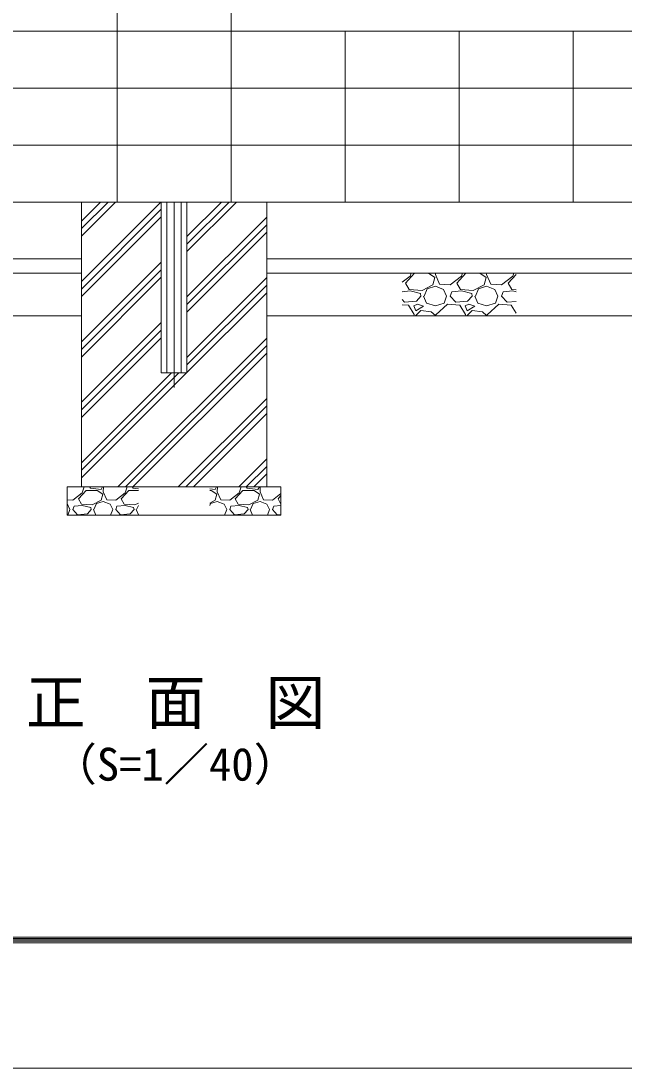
# Model space of a CAD drawing. Units: millimetres, scale not verified. Extents: x -8400 to 8400, y -5940 to 5940.
# Drawn here: x -5309 to -3193, y -5940 to -2264 of the extents above; entities that cross this region are included whole.
import ezdxf
from ezdxf.enums import TextEntityAlignment as Align

# ---------------------------------------------------------------- set-up
doc = ezdxf.new("R2010")
doc.units = ezdxf.units.MM
doc.header["$LTSCALE"] = 40
doc.linetypes.add('USER1', pattern=[50.8, 31.75, -6.35, 6.35, -6.35])
for name, color, linetype, lineweight in [('0-0_D-STR1', 1, 'Continuous', 18), ('0-1_D-BGD', 7, 'Continuous', 9), ('0-3_D-BMK', 2, 'USER1', 13), ('0-4_D-STR4', 7, 'Continuous', 9), ('0-5_D-DCR-HCH', 7, 'Continuous', 9), ('0-B_D-TTL', 7, 'Continuous', 9)]:
    doc.layers.add(name, color=color, linetype=linetype, lineweight=lineweight)
doc.layers.add('0-9_D-TTL-TXT', color=7, linetype='Continuous')
doc.styles.add('ＭＳ ゴシック', font='')
doc.styles.get('ＭＳ ゴシック').set_extended_font_data('MS Gothic')

msp = doc.modelspace()

# ---------------------------------------------------------------- linework, layer by layer
at = {"layer": '0-0_D-STR1'}
for p, q in [((-4816.52, -2899.31), (-4816.52, -3499.31)), ((-4796.52, -2899.31), (-4796.52, -3499.31)), ((-4746.52, -3499.31), (-4746.52, -2899.31)), ((-4726.52, -3499.31), (-4726.52, -2899.31)), ((-4816.52, -3499.31), (-4726.52, -3499.31))]:
    msp.add_line(p, q, dxfattribs=at)
at = {"layer": '0-1_D-BGD'}
msp.add_line((-7096.52, -2899.31), (-2021.52, -2899.31), dxfattribs=at)
at = {"layer": '0-3_D-BMK'}
msp.add_line((-4771.52, -3550.31), (-4771.52, -2899.31), dxfattribs=at)
at = {"layer": '0-4_D-STR4'}
for p, q in [((-4971.52, -2899.31), (-4971.52, -1899.31)), ((-4571.52, -2899.31), (-4571.52, -1899.31)), ((-6971.52, -2299.31), (-2021.52, -2299.31)), ((-4171.52, -2899.31), (-4171.52, -2299.31)), ((-3771.52, -2899.31), (-3771.52, -2299.31)), ((-3371.52, -2899.31), (-3371.52, -2299.31)), ((-6971.52, -2499.31), (-2021.52, -2499.31)), ((-6971.52, -2699.31), (-2021.52, -2699.31)), ((-5096.52, -3899.31), (-5096.52, -2899.31)), ((-4446.52, -3899.31), (-4446.52, -2899.31)), ((-6446.52, -3099.31), (-5096.52, -3099.31)), ((-4446.52, -3099.31), (-3096.52, -3099.31)), ((-6446.52, -3149.31), (-5096.52, -3149.31)), ((-4446.52, -3149.31), (-3096.52, -3149.31)), ((-6446.52, -3299.31), (-5096.52, -3299.31)), ((-4446.52, -3299.31), (-3096.52, -3299.31)), ((-4396.52, -3899.31), (-5146.52, -3899.31)), ((-5146.52, -3899.31), (-5146.52, -3999.31)), ((-4396.52, -3899.31), (-4396.52, -3999.31)), ((-4396.52, -3999.31), (-5146.52, -3999.31))]:
    msp.add_line(p, q, dxfattribs=at)
at = {"layer": '0-5_D-DCR-HCH'}
for p, q in [((-5096.52, -3019.22), (-4976.62, -2899.31)), ((-5096.52, -2992.7), (-5003.13, -2899.31)), ((-5096.52, -2966.19), (-5029.65, -2899.31)), ((-5096.52, -3178.32), (-4817.52, -2899.31)), ((-4726.52, -3073.48), (-4552.35, -2899.31)), ((-4726.52, -3046.97), (-4578.87, -2899.31)), ((-4726.52, -3020.45), (-4605.39, -2899.31)), ((-5096.52, -3204.83), (-4816.52, -2924.83)), ((-5096.52, -3231.35), (-4816.52, -2951.35)), ((-4726.52, -3232.58), (-4446.52, -2952.58)), ((-4726.52, -3259.1), (-4446.52, -2979.1)), ((-4726.52, -3285.62), (-4446.52, -3005.62)), ((-5096.52, -3390.45), (-4816.52, -3110.45)), ((-5096.52, -3416.97), (-4816.52, -3136.97)), ((-3971.52, -3181.03), (-3943.16, -3159.11)), ((-3959.36, -3184.31), (-3927.86, -3149.31)), ((-3943.16, -3159.11), (-3940.02, -3149.31)), ((-3878.72, -3149.31), (-3856.76, -3164.51)), ((-3854.75, -3149.31), (-3854.96, -3153.71)), ((-3854.96, -3153.71), (-3840.56, -3187.91)), ((-3802.76, -3189.71), (-3763.16, -3159.11)), ((-3779.36, -3184.31), (-3747.86, -3149.31)), ((-3763.16, -3159.11), (-3760.02, -3149.31)), ((-3698.72, -3149.31), (-3676.76, -3164.51)), ((-3674.75, -3149.31), (-3674.96, -3153.71)), ((-3674.96, -3153.71), (-3660.56, -3187.91)), ((-3622.76, -3189.71), (-3583.16, -3159.11)), ((-3599.36, -3184.31), (-3571.52, -3153.38)), ((-3583.16, -3159.11), (-3580.02, -3149.31)), ((-5096.52, -3443.48), (-4816.52, -3163.48)), ((-4726.52, -3444.71), (-4446.52, -3164.71)), ((-4726.52, -3471.23), (-4446.52, -3191.23)), ((-3946.76, -3205.91), (-3959.36, -3184.31)), ((-3863.96, -3189.71), (-3901.76, -3209.51)), ((-3883.76, -3204.11), (-3854.96, -3195.11)), ((-3856.76, -3164.51), (-3863.96, -3189.71)), ((-3854.96, -3195.11), (-3826.16, -3205.91)), ((-3840.56, -3187.91), (-3802.76, -3189.71)), ((-3766.76, -3205.91), (-3779.36, -3184.31)), ((-3683.96, -3189.71), (-3721.76, -3209.51)), ((-3703.76, -3204.11), (-3674.96, -3195.11)), ((-3676.76, -3164.51), (-3683.96, -3189.71)), ((-3674.96, -3195.11), (-3646.16, -3205.91)), ((-3660.56, -3187.91), (-3622.76, -3189.71)), ((-3586.76, -3205.91), (-3599.36, -3184.31)), ((-4726.52, -3497.75), (-4446.52, -3217.75)), ((-3943.16, -3211.31), (-3971.52, -3214.3)), ((-3901.76, -3209.51), (-3946.76, -3205.91)), ((-3907.16, -3220.31), (-3943.16, -3211.31)), ((-3905.36, -3229.31), (-3921.56, -3247.31)), ((-3905.36, -3229.31), (-3907.16, -3220.31)), ((-3896.36, -3229.31), (-3885.56, -3254.51)), ((-3894.56, -3229.31), (-3883.76, -3204.11)), ((-3826.16, -3205.91), (-3815.36, -3229.31)), ((-3824.36, -3254.51), (-3815.36, -3229.31)), ((-3802.76, -3229.31), (-3797.36, -3214.91)), ((-3782.96, -3250.91), (-3802.76, -3229.31)), ((-3763.16, -3211.31), (-3797.36, -3214.91)), ((-3721.76, -3209.51), (-3766.76, -3205.91)), ((-3727.16, -3220.31), (-3763.16, -3211.31)), ((-3725.36, -3229.31), (-3741.56, -3247.31)), ((-3725.36, -3229.31), (-3727.16, -3220.31)), ((-3716.36, -3229.31), (-3705.56, -3254.51)), ((-3714.56, -3229.31), (-3703.76, -3204.11)), ((-3646.16, -3205.91), (-3635.36, -3229.31)), ((-3644.36, -3254.51), (-3635.36, -3229.31)), ((-3622.76, -3229.31), (-3617.36, -3214.91)), ((-3602.96, -3250.91), (-3622.76, -3229.31)), ((-3583.16, -3211.31), (-3617.36, -3214.91)), ((-3571.52, -3207.13), (-3586.76, -3205.91)), ((-3571.52, -3214.22), (-3583.16, -3211.31)), ((-3962.96, -3250.91), (-3971.52, -3241.57)), ((-3948.56, -3261.71), (-3971.52, -3259.8)), ((-3921.56, -3247.31), (-3962.96, -3250.91)), ((-3928.76, -3294.11), (-3948.56, -3261.71)), ((-3917.96, -3258.11), (-3930.56, -3263.51)), ((-3930.56, -3263.51), (-3923.36, -3281.51)), ((-3923.36, -3281.51), (-3896.36, -3265.31)), ((-3896.36, -3265.31), (-3917.96, -3258.11)), ((-3885.56, -3254.51), (-3854.96, -3263.51)), ((-3854.96, -3263.51), (-3824.36, -3254.51)), ((-3811.76, -3258.11), (-3853.16, -3295.91)), ((-3768.56, -3261.71), (-3811.76, -3258.11)), ((-3741.56, -3247.31), (-3782.96, -3250.91)), ((-3748.76, -3294.11), (-3768.56, -3261.71)), ((-3737.96, -3258.11), (-3750.56, -3263.51)), ((-3750.56, -3263.51), (-3743.36, -3281.51)), ((-3743.36, -3281.51), (-3716.36, -3265.31)), ((-3716.36, -3265.31), (-3737.96, -3258.11)), ((-3705.56, -3254.51), (-3674.96, -3263.51)), ((-3674.96, -3263.51), (-3644.36, -3254.51)), ((-3631.76, -3258.11), (-3673.16, -3295.91)), ((-3588.56, -3261.71), (-3631.76, -3258.11)), ((-3571.52, -3248.18), (-3602.96, -3250.91)), ((-3571.52, -3289.59), (-3588.56, -3261.71)), ((-3930.42, -3299.31), (-3928.76, -3294.11)), ((-3905.36, -3279.71), (-3923.36, -3297.71)), ((-3923.36, -3297.71), (-3922.29, -3299.31)), ((-3869.36, -3285.11), (-3905.36, -3279.71)), ((-3854.96, -3297.71), (-3869.36, -3285.11)), ((-3854.96, -3299.31), (-3854.96, -3297.71)), ((-3853.16, -3295.91), (-3853.32, -3299.31)), ((-3750.42, -3299.31), (-3748.76, -3294.11)), ((-3725.36, -3279.71), (-3743.36, -3297.71)), ((-3743.36, -3297.71), (-3742.29, -3299.31)), ((-3689.36, -3285.11), (-3725.36, -3279.71)), ((-3674.96, -3297.71), (-3689.36, -3285.11)), ((-3674.96, -3299.31), (-3674.96, -3297.71)), ((-3673.16, -3295.91), (-3673.32, -3299.31)), ((-5096.52, -3602.58), (-4816.52, -3322.58)), ((-5096.52, -3629.1), (-4816.52, -3349.1)), ((-5096.52, -3655.62), (-4816.52, -3375.62)), ((-4968.99, -3899.31), (-4446.52, -3376.85)), ((-4942.47, -3899.31), (-4446.52, -3403.36)), ((-4915.96, -3899.31), (-4446.52, -3429.88)), ((-5096.52, -3867.75), (-4728.09, -3499.31)), ((-5096.52, -3841.23), (-4754.61, -3499.31)), ((-5096.52, -3814.71), (-4781.12, -3499.31)), ((-4756.86, -3899.31), (-4446.52, -3588.98)), ((-4730.34, -3899.31), (-4446.52, -3615.5)), ((-4703.82, -3899.31), (-4446.52, -3642.01)), ((-4544.73, -3899.31), (-4446.52, -3801.11)), ((-4518.21, -3899.31), (-4446.52, -3827.63)), ((-4491.69, -3899.31), (-4446.52, -3854.14)), ((-5106.96, -3941.81), (-5079.96, -3911.81)), ((-5093.46, -3920.81), (-5086.58, -3899.31)), ((-5079.96, -3911.81), (-5040.96, -3911.81)), ((-5068.29, -3899.31), (-5064.96, -3904.31)), ((-5064.96, -3904.31), (-5027.46, -3908.81)), ((-5040.96, -3911.81), (-5021.46, -3925.31)), ((-5027.46, -3908.81), (-5022.18, -3899.31)), ((-5021.46, -3925.31), (-5027.46, -3946.31)), ((-5019.15, -3899.31), (-5019.96, -3916.31)), ((-5019.96, -3916.31), (-5007.96, -3944.81)), ((-4976.46, -3946.31), (-4943.46, -3920.81)), ((-4956.96, -3941.81), (-4929.96, -3911.81)), ((-4943.46, -3920.81), (-4936.58, -3899.31)), ((-4929.96, -3911.81), (-4896.52, -3911.81)), ((-4918.29, -3899.31), (-4914.96, -3904.31)), ((-4914.96, -3904.31), (-4896.52, -3906.52)), ((-4646.52, -3906.52), (-4627.46, -3908.81)), ((-4646.52, -3911.81), (-4640.96, -3911.81)), ((-4640.96, -3911.81), (-4621.46, -3925.31)), ((-4627.46, -3908.81), (-4622.18, -3899.31)), ((-4621.46, -3925.31), (-4627.46, -3946.31)), ((-4619.15, -3899.31), (-4619.96, -3916.31)), ((-4619.96, -3916.31), (-4607.96, -3944.81)), ((-4556.96, -3941.81), (-4529.96, -3911.81)), ((-4543.46, -3920.81), (-4536.58, -3899.31)), ((-4477.46, -3908.81), (-4472.18, -3899.31)), ((-4471.46, -3925.31), (-4477.46, -3946.31)), ((-4469.15, -3899.31), (-4469.96, -3916.31)), ((-4469.96, -3916.31), (-4457.96, -3944.81)), ((-4426.46, -3946.31), (-4396.52, -3923.18)), ((-4406.96, -3941.81), (-4396.52, -3930.22)), ((-5146.52, -3959.6), (-5145.96, -3959.81)), ((-5145.96, -3959.81), (-5136.96, -3979.31)), ((-5126.46, -3979.31), (-5121.96, -3967.31)), ((-5093.46, -3964.31), (-5121.96, -3967.31)), ((-5096.46, -3959.81), (-5106.96, -3941.81)), ((-5058.96, -3962.81), (-5096.46, -3959.81)), ((-5063.46, -3971.81), (-5093.46, -3964.31)), ((-5027.46, -3946.31), (-5058.96, -3962.81)), ((-5052.96, -3979.31), (-5043.96, -3958.31)), ((-5043.96, -3958.31), (-5019.96, -3950.81)), ((-5019.96, -3950.81), (-4995.96, -3959.81)), ((-5007.96, -3944.81), (-4976.46, -3946.31)), ((-4995.96, -3959.81), (-4986.96, -3979.31)), ((-4976.46, -3979.31), (-4971.96, -3967.31)), ((-4943.46, -3964.31), (-4971.96, -3967.31)), ((-4946.46, -3959.81), (-4956.96, -3941.81)), ((-4908.96, -3962.81), (-4946.46, -3959.81)), ((-4913.46, -3971.81), (-4943.46, -3964.31)), ((-4896.52, -3956.3), (-4908.96, -3962.81)), ((-4902.96, -3979.31), (-4896.52, -3964.29)), ((-4627.46, -3946.31), (-4646.52, -3956.3)), ((-4646.52, -3964.29), (-4643.96, -3958.31)), ((-4643.96, -3958.31), (-4619.96, -3950.81)), ((-4619.96, -3950.81), (-4595.96, -3959.81)), ((-4595.96, -3959.81), (-4586.96, -3979.31)), ((-4576.46, -3979.31), (-4571.96, -3967.31)), ((-4543.46, -3964.31), (-4571.96, -3967.31)), ((-4546.46, -3959.81), (-4556.96, -3941.81)), ((-4508.96, -3962.81), (-4546.46, -3959.81)), ((-4513.46, -3971.81), (-4543.46, -3964.31)), ((-4477.46, -3946.31), (-4508.96, -3962.81)), ((-4502.96, -3979.31), (-4493.96, -3958.31)), ((-4493.96, -3958.31), (-4469.96, -3950.81)), ((-4469.96, -3950.81), (-4445.96, -3959.81)), ((-4457.96, -3944.81), (-4426.46, -3946.31)), ((-4445.96, -3959.81), (-4436.96, -3979.31)), ((-4426.46, -3979.31), (-4421.96, -3967.31)), ((-4396.52, -3964.63), (-4421.96, -3967.31)), ((-4396.52, -3959.7), (-4406.96, -3941.81)), ((-5144.1, -3999.31), (-5136.96, -3979.31)), ((-5109.96, -3997.31), (-5126.46, -3979.31)), ((-5075.46, -3994.31), (-5109.96, -3997.31)), ((-5061.96, -3979.31), (-5075.46, -3994.31)), ((-5061.96, -3979.31), (-5063.46, -3971.81)), ((-5054.46, -3979.31), (-5045.89, -3999.31)), ((-4994.1, -3999.31), (-4986.96, -3979.31)), ((-4959.96, -3997.31), (-4976.46, -3979.31)), ((-4925.46, -3994.31), (-4959.96, -3997.31)), ((-4911.96, -3979.31), (-4925.46, -3994.31)), ((-4911.96, -3979.31), (-4913.46, -3971.81)), ((-4904.46, -3979.31), (-4896.52, -3997.83)), ((-4646.52, -3997.83), (-4645.89, -3999.31)), ((-4594.1, -3999.31), (-4586.96, -3979.31)), ((-4559.96, -3997.31), (-4576.46, -3979.31)), ((-4525.46, -3994.31), (-4559.96, -3997.31)), ((-4511.96, -3979.31), (-4525.46, -3994.31)), ((-4511.96, -3979.31), (-4513.46, -3971.81)), ((-4504.46, -3979.31), (-4495.89, -3999.31)), ((-4444.1, -3999.31), (-4436.96, -3979.31)), ((-4409.96, -3997.31), (-4426.46, -3979.31)), ((-4396.52, -3996.14), (-4409.96, -3997.31))]:
    msp.add_line(p, q, dxfattribs=at)
for points in [[(-5146.52, -3945.36), (-5126.46, -3946.31), (-5093.46, -3920.81)], [(-4607.96, -3944.81), (-4576.46, -3946.31), (-4543.46, -3920.81)], [(-4529.96, -3911.81), (-4490.96, -3911.81), (-4471.46, -3925.31)], [(-4518.29, -3899.31), (-4514.96, -3904.31), (-4477.46, -3908.81)]]:
    msp.add_lwpolyline(points, dxfattribs=at)
at = {"layer": '0-B_D-TTL', "color": 2, "lineweight": 18}
msp.add_lwpolyline([(-8400, 5940), (8400, 5940), (8400, -5940), (-8400, -5940)], close=True, dxfattribs=at)
at = {"layer": '0-B_D-TTL'}
for points in [[(-7860, 5500), (7860, 5500), (7860, -5500), (-7860, -5500)], [(-7855, 5495), (7855, 5495), (7855, -5495), (-7855, -5495)], [(-7850, 5490), (7850, 5490), (7850, -5490), (-7850, -5490)], [(-7845, 5485), (7845, 5485), (7845, -5485), (-7845, -5485)], [(-7840, 5480), (7840, 5480), (7840, -5480), (-7840, -5480)]]:
    msp.add_lwpolyline(points, close=True, dxfattribs=at)

# ---------------------------------------------------------------- texts
at = {"layer": '0-9_D-TTL-TXT', "style": 'ＭＳ ゴシック'}
for s, height, p in [('正\u3000面\u3000図', 154, (-5291.32, -4779.21)), ('（S=1／40）', 115.5, (-5200.36, -4965.6))]:
    msp.add_text(s, height=height, dxfattribs=at).set_placement(p, align=Align.BOTTOM_LEFT)

doc.saveas('drawing.dxf')
